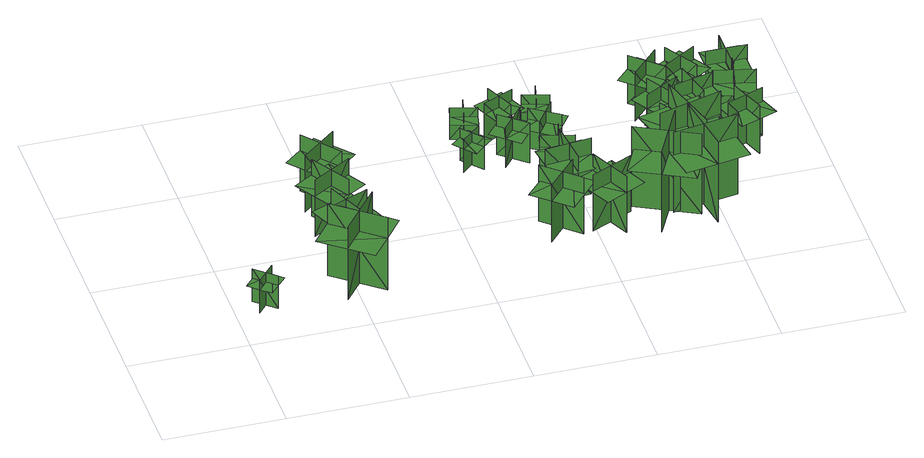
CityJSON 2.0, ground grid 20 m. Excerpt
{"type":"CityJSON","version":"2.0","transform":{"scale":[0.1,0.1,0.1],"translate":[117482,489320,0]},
"CityObjects":{
"tree1":{"type":"SolitaryVegetationObject","geometry":[{"type":"MultiSurface","lod":"1","boundaries":[[[0,1,2]],[[0,2,3]],[[4,5,6]],[[4,6,7]],[[8,9,10]],[[8,10,11]],[[8,11,12]],[[8,12,13]]]}]},
"tree2":{"type":"SolitaryVegetationObject","geometry":[{"type":"MultiSurface","lod":"1","boundaries":[[[14,15,16]],[[14,16,17]],[[18,19,20]],[[18,20,21]],[[22,23,24]],[[22,24,25]],[[22,25,26]],[[22,26,27]]]}]},
"tree3":{"type":"SolitaryVegetationObject","geometry":[{"type":"MultiSurface","lod":"1","boundaries":[[[28,29,30]],[[28,30,31]],[[32,33,34]],[[32,34,35]],[[36,37,38]],[[36,38,39]],[[36,39,40]],[[36,40,41]]]}]},
"tree4":{"type":"SolitaryVegetationObject","geometry":[{"type":"MultiSurface","lod":"1","boundaries":[[[42,43,44]],[[42,44,45]],[[46,47,48]],[[46,48,49]],[[50,51,52]],[[50,52,53]],[[50,53,54]],[[50,54,55]]]}]},
"tree5":{"type":"SolitaryVegetationObject","geometry":[{"type":"MultiSurface","lod":"1","boundaries":[[[56,57,58]],[[56,58,59]],[[60,61,62]],[[60,62,63]],[[64,65,66]],[[64,66,67]],[[64,67,68]],[[64,68,69]]]}]},
"tree6":{"type":"SolitaryVegetationObject","geometry":[{"type":"MultiSurface","lod":"1","boundaries":[[[70,71,72]],[[70,72,73]],[[74,75,76]],[[74,76,77]],[[78,79,80]],[[78,80,81]],[[78,81,82]],[[78,82,83]]]}]},
"tree7":{"type":"SolitaryVegetationObject","geometry":[{"type":"MultiSurface","lod":"1","boundaries":[[[84,85,86]],[[84,86,87]],[[88,89,90]],[[88,90,91]],[[92,93,94]],[[92,94,95]],[[92,95,96]],[[92,96,97]]]}]},
"tree8":{"type":"SolitaryVegetationObject","geometry":[{"type":"MultiSurface","lod":"1","boundaries":[[[98,99,100]],[[98,100,101]],[[102,103,104]],[[102,104,105]],[[106,107,108]],[[106,108,109]],[[106,109,110]],[[106,110,111]]]}]},
"tree9":{"type":"SolitaryVegetationObject","geometry":[{"type":"MultiSurface","lod":"1","boundaries":[[[112,113,114]],[[112,114,115]],[[116,117,118]],[[116,118,119]],[[120,121,122]],[[120,122,123]],[[120,123,124]],[[120,124,125]]]}]},
"tree10":{"type":"SolitaryVegetationObject","geometry":[{"type":"MultiSurface","lod":"1","boundaries":[[[126,127,128]],[[126,128,129]],[[130,131,132]],[[130,132,133]],[[134,135,136]],[[134,136,137]],[[134,137,138]],[[134,138,139]]]}]},
"tree11":{"type":"SolitaryVegetationObject","geometry":[{"type":"MultiSurface","lod":"1","boundaries":[[[140,141,142]],[[140,142,143]],[[144,145,146]],[[144,146,147]],[[148,149,150]],[[148,150,151]],[[148,151,152]],[[148,152,153]]]}]},
"tree12":{"type":"SolitaryVegetationObject","geometry":[{"type":"MultiSurface","lod":"1","boundaries":[[[154,155,156]],[[154,156,157]],[[158,159,160]],[[158,160,161]],[[162,163,164]],[[162,164,165]],[[162,165,166]],[[162,166,167]]]}]},
"tree13":{"type":"SolitaryVegetationObject","geometry":[{"type":"MultiSurface","lod":"1","boundaries":[[[168,169,170]],[[168,170,171]],[[172,173,174]],[[172,174,175]],[[176,177,178]],[[176,178,179]],[[176,179,180]],[[176,180,181]]]}]},
"tree14":{"type":"SolitaryVegetationObject","geometry":[{"type":"MultiSurface","lod":"1","boundaries":[[[182,183,184]],[[182,184,185]],[[186,187,188]],[[186,188,189]],[[190,191,192]],[[190,192,193]],[[190,193,194]],[[190,194,195]]]}]},
"tree15":{"type":"SolitaryVegetationObject","geometry":[{"type":"MultiSurface","lod":"1","boundaries":[[[196,197,198]],[[196,198,199]],[[200,201,202]],[[200,202,203]],[[204,205,206]],[[204,206,207]],[[204,207,208]],[[204,208,209]]]}]},
"tree16":{"type":"SolitaryVegetationObject","geometry":[{"type":"MultiSurface","lod":"1","boundaries":[[[210,211,212]],[[210,212,213]],[[214,215,216]],[[214,216,217]],[[218,219,220]],[[218,220,221]],[[218,221,222]],[[218,222,223]]]}]},
"tree17":{"type":"SolitaryVegetationObject","geometry":[{"type":"MultiSurface","lod":"1","boundaries":[[[224,225,226]],[[224,226,227]],[[228,229,230]],[[228,230,231]],[[232,233,234]],[[232,234,235]],[[232,235,236]],[[232,236,237]]]}]},
"tree18":{"type":"SolitaryVegetationObject","geometry":[{"type":"MultiSurface","lod":"1","boundaries":[[[238,239,240]],[[238,240,241]],[[242,243,244]],[[242,244,245]],[[246,247,248]],[[246,248,249]],[[246,249,250]],[[246,250,251]]]}]},
"tree19":{"type":"SolitaryVegetationObject","geometry":[{"type":"MultiSurface","lod":"1","boundaries":[[[252,253,254]],[[252,254,255]],[[256,257,258]],[[256,258,259]],[[260,261,262]],[[260,262,263]],[[260,263,264]],[[260,264,265]]]}]},
"tree20":{"type":"SolitaryVegetationObject","geometry":[{"type":"MultiSurface","lod":"1","boundaries":[[[266,267,268]],[[266,268,269]],[[270,271,272]],[[270,272,273]],[[274,275,276]],[[274,276,277]],[[274,277,278]],[[274,278,279]]]}]},
"tree21":{"type":"SolitaryVegetationObject","geometry":[{"type":"MultiSurface","lod":"1","boundaries":[[[280,281,282]],[[280,282,283]],[[284,285,286]],[[284,286,287]],[[288,289,290]],[[288,290,291]],[[288,291,292]],[[288,292,293]]]}]},
"tree22":{"type":"SolitaryVegetationObject","geometry":[{"type":"MultiSurface","lod":"1","boundaries":[[[294,295,296]],[[294,296,297]],[[298,299,300]],[[298,300,301]],[[302,303,304]],[[302,304,305]],[[302,305,306]],[[302,306,307]]]}]},
"tree23":{"type":"SolitaryVegetationObject","geometry":[{"type":"MultiSurface","lod":"1","boundaries":[[[308,309,310]],[[308,310,311]],[[312,313,314]],[[312,314,315]],[[316,317,318]],[[316,318,319]],[[316,319,320]],[[316,320,321]]]}]},
"tree24":{"type":"SolitaryVegetationObject","geometry":[{"type":"MultiSurface","lod":"1","boundaries":[[[322,323,324]],[[322,324,325]],[[326,327,328]],[[326,328,329]],[[330,331,332]],[[330,332,333]],[[330,333,334]],[[330,334,335]]]}]},
"tree25":{"type":"SolitaryVegetationObject","geometry":[{"type":"MultiSurface","lod":"1","boundaries":[[[336,337,338]],[[336,338,339]],[[340,341,342]],[[340,342,343]],[[344,345,346]],[[344,346,347]],[[344,347,348]],[[344,348,349]]]}]},
"tree26":{"type":"SolitaryVegetationObject","geometry":[{"type":"MultiSurface","lod":"1","boundaries":[[[350,351,352]],[[350,352,353]],[[354,355,356]],[[354,356,357]],[[358,359,360]],[[358,360,361]],[[358,361,362]],[[358,362,363]]]}]}
},
"vertices":[
[56,36,40],[22,65,40],[22,65,102],[56,36,102],[54,66,40],[25,32,40],[25,32,102],[54,66,102],[54,66,85],[37,80,85],[8,47,85],[25,32,85],[41,18,85],[71,51,85],
[170,40,31],[231,118,31],[231,118,170],[170,40,170],[236,47,31],[157,109,31],[157,109,170],[236,47,170],[236,47,131],[266,86,131],[188,148,131],[157,109,131],[126,69,131],[205,8,131],
[185,187,31],[215,115,31],[215,115,138],[185,187,138],[166,139,31],[237,169,31],[237,169,138],[166,139,138],[166,139,108],[181,103,108],[252,133,108],[237,169,108],[222,205,108],[151,175,108],
[168,217,28],[234,257,28],[234,257,136],[168,217,136],[218,204,28],[178,270,28],[178,270,136],[218,204,136],[218,204,106],[251,224,106],[211,291,106],[178,270,106],[145,250,106],[185,184,106],
[231,336,25],[172,286,25],[172,286,133],[231,336,133],[180,341,25],[230,282,25],[230,282,133],[180,341,133],[180,341,103],[150,316,103],[200,257,103],[230,282,103],[259,307,103],[209,366,103],
[475,365,11],[442,336,11],[442,336,73],[475,365,73],[446,367,11],[475,334,11],[475,334,73],[446,367,73],[446,367,55],[429,353,55],[458,319,55],[475,334,55],[492,348,55],[463,382,55],
[467,427,20],[456,384,20],[456,384,81],[467,427,81],[442,412,20],[484,401,20],[484,401,81],[442,412,81],[442,412,64],[436,391,64],[479,379,64],[484,401,64],[490,422,64],[447,433,64],
[576,128,12],[518,180,12],[518,180,120],[576,128,120],[573,179,12],[522,122,12],[522,122,120],[573,179,120],[573,179,90],[545,205,90],[493,148,90],[522,122,90],[551,96,90],[602,154,90],
[503,363,14],[546,327,14],[546,327,91],[503,363,91],[507,326,14],[542,369,14],[542,369,91],[507,326,91],[507,326,69],[528,308,69],[563,351,69],[542,369,69],[520,386,69],[485,344,69],
[543,416,16],[492,393,16],[492,393,93],[543,416,93],[508,429,16],[531,379,16],[531,379,93],[508,429,93],[508,429,72],[483,418,72],[506,368,72],[531,379,72],[556,390,72],[533,441,72],
[583,184,13],[575,261,13],[575,261,120],[583,184,120],[616,224,13],[539,216,13],[539,216,120],[616,224,120],[616,224,90],[611,263,90],[534,254,90],[539,216,90],[543,177,90],[620,186,90],
[572,256,16],[587,309,16],[587,309,93],[572,256,93],[604,274,16],[551,289,16],[551,289,93],[604,274,93],[604,274,71],[611,300,71],[558,316,71],[551,289,71],[543,262,71],[596,247,71],
[594,139,6],[664,172,6],[664,172,114],[594,139,114],[643,121,6],[609,191,6],[609,191,114],[643,121,114],[643,121,83],[677,138,83],[644,208,83],[609,191,83],[574,174,83],[608,104,83],
[599,330,17],[553,362,17],[553,362,94],[599,330,94],[592,367,17],[561,321,17],[561,321,94],[592,367,94],[592,367,73],[569,382,73],[538,337,73],[561,321,73],[583,305,73],[615,351,73],
[575,390,18],[586,433,18],[586,433,79],[575,390,79],[601,404,18],[558,416,18],[558,416,79],[601,404,79],[601,404,62],[606,426,62],[564,437,62],[558,416,62],[552,394,62],[595,383,62],
[767,130,10],[668,179,10],[668,179,164],[767,130,164],[744,200,10],[694,101,10],[694,101,164],[744,200,164],[744,200,121],[694,225,121],[645,125,121],[694,101,121],[744,76,121],[793,176,121],
[725,143,12],[834,162,12],[834,162,166],[725,143,166],[785,100,12],[767,209,12],[767,209,166],[785,100,166],[785,100,123],[840,110,123],[821,219,123],[767,209,123],[712,200,123],[731,91,123],
[720,199,10],[826,229,10],[826,229,164],[720,199,164],[784,163,10],[754,269,10],[754,269,164],[784,163,164],[784,163,121],[837,178,121],[807,284,121],[754,269,121],[700,254,121],[730,148,121],
[748,300,15],[784,244,15],[784,244,107],[748,300,107],[738,257,15],[794,293,15],[794,293,107],[738,257,107],[738,257,81],[756,229,81],[812,265,81],[794,293,81],[776,321,81],[720,285,81],
[747,369,14],[781,312,14],[781,312,106],[747,369,106],[736,327,14],[793,361,14],[793,361,106],[736,327,106],[736,327,80],[753,298,80],[810,332,80],[793,361,80],[776,389,80],[719,355,80],
[779,435,15],[734,386,15],[734,386,107],[779,435,107],[735,433,15],[784,389,15],[784,389,107],[735,433,107],[735,433,81],[712,409,81],[761,364,81],[784,389,81],[806,413,81],[757,458,81],
[807,378,13],[823,314,13],[823,314,106],[807,378,106],[784,340,13],[849,356,13],[849,356,106],[784,340,106],[784,340,80],[792,308,80],[857,324,80],[849,356,80],[841,388,80],[776,373,80],
[840,430,13],[784,394,13],[784,394,105],[840,430,105],[797,440,13],[832,384,13],[832,384,105],[797,440,105],[797,440,80],[769,422,80],[804,366,80],[832,384,80],[860,401,80],[825,457,80],
[913,297,13],[851,273,13],[851,273,105],[913,297,105],[873,315,13],[896,253,13],[896,253,105],[873,315,105],[873,315,79],[842,304,79],[865,242,79],[896,253,79],[927,265,79],[904,327,79],
[890,384,13],[875,320,13],[875,320,105],[890,384,105],[852,361,13],[917,346,13],[917,346,105],[852,361,105],[852,361,80],[845,329,80],[909,314,80],[917,346,80],[924,378,80],[860,394,80],
[855,411,14],[922,411,14],[922,411,106],[855,411,106],[887,380,14],[886,446,14],[886,446,106],[887,380,106],[887,380,80],[920,380,80],[919,446,80],[886,446,80],[853,445,80],[854,379,80]
]}
